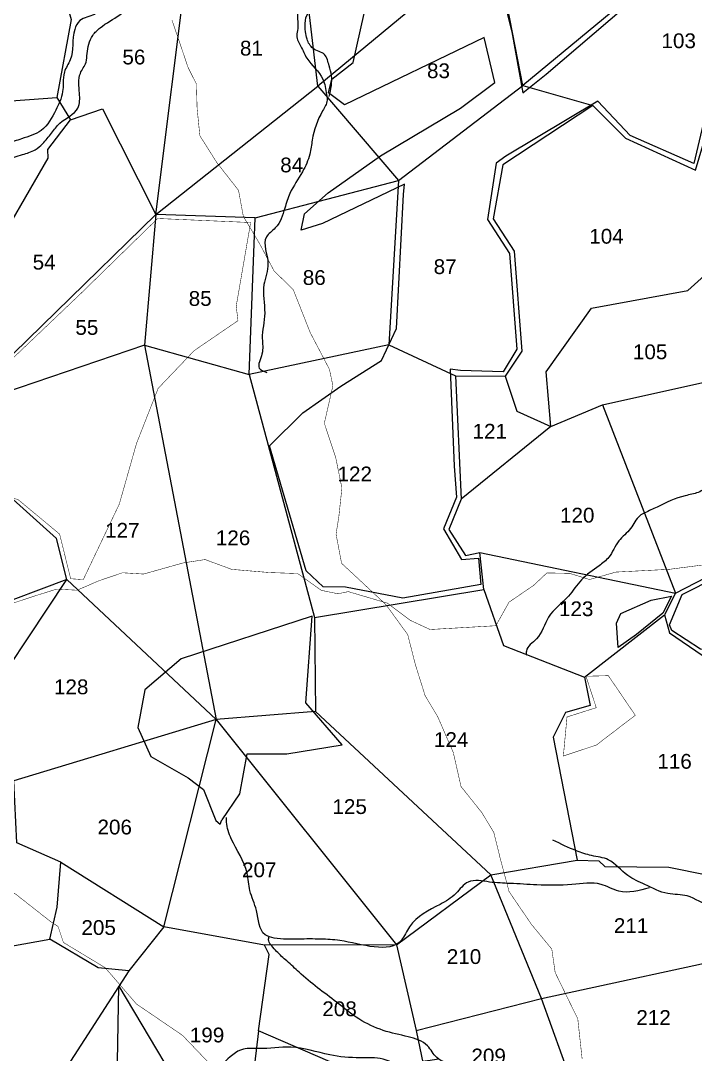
# Model space of a CAD drawing. Header units: feet. Extents: x 762418 to 770948, y 1592332 to 1602959.
# Drawn here: x 766142 to 767511, y 1597911 to 1600009 of the extents above; entities that cross this region are included whole.
import ezdxf
from ezdxf.enums import TextEntityAlignment as Align

# ---------------------------------------------------------------- set-up
doc = ezdxf.new("R2010")
doc.units = ezdxf.units.FT
doc.header["$LTSCALE"] = 15
doc.header["$MEASUREMENT"] = 0
doc.linetypes.add('HIDDEN2', pattern=[0.1875, 0.125, -0.0625])
for name, color, linetype in [('HILL', 17, 'Continuous'), ('PLOT', 7, 'Continuous'), ('PLOT NO', 7, 'Continuous'), ('ROADS', 6, 'Continuous'), ('TANKS-STREAM', 4, 'Continuous')]:
    doc.layers.add(name, color=color, linetype=linetype)
doc.styles.get("Standard").update_dxf_attribs({"font": 'arial.ttf'})

msp = doc.modelspace()

# ---------------------------------------------------------------- linework, layer by layer
at = {"layer": 'HILL'}
for points in [[(767089.3, 1600181.5), (767139, 1599986.3), (767161, 1599863), (767208.9, 1599900.6), (767370.9, 1600039.4)], [(767540.7, 1599857.5), (767508.4, 1599719.1), (767378.8, 1599776.5), (767313.1, 1599846), (767127, 1599734.2), (767107, 1599719.8), (767089.9, 1599605.4), (767134, 1599536.5), (767149, 1599342.2), (767121.2, 1599296.7), (767035.1, 1599298.8), (767013.6, 1599302.1), (767021.9, 1599104.9), (767026.5, 1599042.2), (767000.1, 1598978), (767036.5, 1598915.2), (767071.5, 1598918.1), (767075.8, 1598864.6), (766918, 1598836.8), (766801.4, 1598859.5), (766756.4, 1598860.2), (766721.4, 1598892.3), (766647, 1599145.9), (766714.9, 1599212.9), (766792.1, 1599267.4), (766874.3, 1599319.4), (766905, 1599384.6), (766919.3, 1599656.1), (766920.9, 1599677.6), (766755, 1599597.3), (766711.3, 1599583.7), (766718.3, 1599617.4), (766766.1, 1599659.6), (766872.2, 1599735.1), (767035.1, 1599831.8), (767104.5, 1599884), (767082.9, 1599974.9), (766799.7, 1599838.6), (766767.1, 1599863), (766773.5, 1599890.2), (766816.9, 1599924.5), (766839.5, 1600023.9)], [(766551, 1598386.9), (766586.8, 1598439.5), (766601.9, 1598520.7), (766682.4, 1598520.7), (766795, 1598539.5), (766720.8, 1598624.3), (766734.1, 1598800.7), (766467.9, 1598714.1), (766394.6, 1598650.8), (766380.2, 1598574.5), (766406.2, 1598515.6), (766482.1, 1598471.9), (766513.4, 1598448.7), (766538.4, 1598385.3), (766547.3, 1598378.3), (766550.4, 1598387.1)]]:
    msp.add_lwpolyline(points, dxfattribs=at)
at = {"layer": 'HILL', "lineweight": 0, "transparency": 33554687}
for points in [[(767484.5, 1598844.6), (767555.3, 1598880.4), (767597.3, 1598901.6), (767633.8, 1598862.2), (767713.8, 1598877), (767722.1, 1598799.6), (767619.6, 1598771.1), (767600.4, 1598724.8), (767521.4, 1598733.6), (767463.9, 1598771.6), (767459.1, 1598782.9), (767484.5, 1598844.6)], [(767354.8, 1598736.7), (767351.5, 1598786.1), (767359.9, 1598805.5), (767421.4, 1598832.6), (767462.6, 1598841.2), (767445.2, 1598806.7), (767391.9, 1598763.3), (767354.8, 1598736.7)]]:
    msp.add_lwpolyline(points, dxfattribs=at)
at = {"layer": 'HILL', "lineweight": 0, "transparency": 33554687, "const_width": 1}
msp.add_lwpolyline([(767334.7, 1598679.6), (767389.4, 1598599.2), (767310.4, 1598538.7), (767243.5, 1598516.6), (767250.9, 1598595.8), (767310.2, 1598614.6), (767289.4, 1598678.4), (767334.7, 1598679.6)], dxfattribs=at)
at = {"layer": 'PLOT'}
for points in [[(766416.7, 1599615.6), (766481.2, 1600129.7), (766700.7, 1600259)], [(767103.5, 1600173.1), (766745.4, 1599876), (766700.7, 1600259)], [(767539.6, 1600191), (767161.4, 1599877.4), (767303.5, 1599836.9), (767369.7, 1599770.6), (767511.8, 1599705.8), (767554.1, 1599849.5), (767667.3, 1599883.1), (767652.2, 1599597.2), (767870.8, 1599601.5), (767914.6, 1599869.7)], [(767161.4, 1599877.4), (767103.5, 1600173.1)], [(766227, 1600073.3), (766244.8, 1600011.6), (766215.7, 1599853.5), (766243.5, 1599807.8), (766308.5, 1599830), (766416.7, 1599615.6)], [(766618.2, 1599608.7), (766416.7, 1599615.6), (766745.4, 1599876)], [(766745.4, 1599876), (766909.1, 1599685), (767161.4, 1599877.4)], [(765871.8, 1599806.7), (765916.9, 1599806), (766094.7, 1599844.7), (766215.7, 1599853.5)], [(767303.5, 1599836.9), (767120.7, 1599716.4), (767101.3, 1599607.1), (767143.4, 1599541.4), (767159.2, 1599338.5), (767125.5, 1599287.3), (767149.3, 1599216.7), (767218, 1599185.6), (767208.6, 1599296.2), (767300.7, 1599425.5), (767495.8, 1599461.6), (767550.7, 1599511.1)], [(766076.3, 1599520.5), (766198.4, 1599729.9), (766197.7, 1599747.8), (766243.5, 1599807.8)], [(766889.7, 1599351.4), (766606.2, 1599291), (766618.2, 1599608.7), (766909.1, 1599685)], [(766909.1, 1599685), (766889.7, 1599351.4), (767024.4, 1599288.4), (767125.5, 1599287.3)], [(766011.4, 1599220.4), (766416.7, 1599615.6)], [(766416.7, 1599615.6), (766393.8, 1599350.6), (766011.4, 1599220.4)], [(766393.8, 1599350.6), (766539.3, 1598590.5), (766236.3, 1598875), (766215, 1598958.1), (766126.9, 1599037.2), (766045.2, 1599052.7), (765897.4, 1599044.8)], [(766393.8, 1599350.6), (766606.2, 1599291), (766738.6, 1598797.5), (766740.9, 1598607.1), (766539.3, 1598590.5), (766128.8, 1598465.8), (766065.1, 1598504.3), (766040.2, 1598580.1), (766236.3, 1598875), (766073.7, 1598813.9), (765910, 1598817.5)], [(767024.4, 1599288.4), (767036.1, 1599037.9)], [(767218, 1599185.6), (767322.8, 1599229.1), (767636.3, 1599298.8)], [(767322.8, 1599229.1), (767470.9, 1598847.2), (767595.3, 1598911.3), (767637.4, 1598871.6)], [(767218, 1599185.6), (767036.1, 1599037.9), (767011.4, 1598976.6), (767045, 1598923.3), (767074, 1598929.9), (767470.9, 1598847.2), (767448.6, 1598802.8), (767458.9, 1598766.3), (767525.3, 1598721.5), (767606.4, 1598718.7), (767622.8, 1598765.7), (767724.9, 1598795.7), (767760.3, 1598897.3)], [(766738.6, 1598797.5), (767082, 1598854.4), (767074, 1598929.9)], [(767082, 1598854.4), (767122.3, 1598740.8), (767286.7, 1598676.3), (767448.6, 1598802.8)], [(767286.7, 1598676.3), (767298.1, 1598619.3), (767248.1, 1598605.1), (767222.6, 1598554.7), (767271.4, 1598305.3), (767315.3, 1598303.8), (767327.6, 1598292.1), (767457.3, 1598290.9), (767611.6, 1598259.5), (767609.2, 1598314.5), (767720.9, 1598688.7)], [(766224, 1598300.8), (766432.7, 1598169.9), (766539.3, 1598590.5), (766904.7, 1598133), (767096.2, 1598275), (766740.9, 1598607.1)], [(765103.1, 1597486.1), (765289.8, 1597072.7), (765449.7, 1597152.5), (765459.5, 1597530.9), (765538.9, 1597467.1), (765689.8, 1597505.7), (765695.2, 1597626), (765678.4, 1597678.4), (765728.1, 1597706.6), (765739.6, 1597751.4), (765723.4, 1597828.6), (765740.2, 1597905.8), (765751.4, 1598129.4), (765822.3, 1598106.4), (766076.6, 1598122.1), (766201.9, 1598145), (766216.4, 1598209.7), (766224, 1598300.8), (766134.5, 1598340.4), (766128.8, 1598465.8)], [(767198.9, 1598023.9), (767096.2, 1598275), (767271.4, 1598305.3)], [(766904.7, 1598133), (766637.1, 1598132.6), (766432.7, 1598169.9), (766362.1, 1598080.5), (766299.8, 1598086.8), (766201.9, 1598145)], [(766976.8, 1597806.1), (766624.9, 1597958.5), (766646.9, 1598113.3), (766637.1, 1598132.6)], [(766904.7, 1598133), (766944.9, 1597959.5), (767198.9, 1598023.9)], [(767663.4, 1597900.4), (767262.1, 1597849.8), (767198.9, 1598023.9), (767630.2, 1598117.6)], [(766362.1, 1598080.5), (766208.9, 1597843.7), (765996.8, 1597754.7), (765991.6, 1597761.3), (765939.8, 1597772.5), (765739.6, 1597751.4)], [(766341.4, 1598049.6), (766511.1, 1597764), (766552.9, 1597652.9), (766674.3, 1597338.9), (766496.8, 1597216.1), (766333.3, 1597588), (766231.4, 1597126.7), (766135, 1597160.8), (766102.4, 1597388.1), (766014.5, 1597602.6)], [(766624.9, 1597958.5), (766593.1, 1597691.6), (766552.9, 1597652.9), (766333.3, 1597588), (766341.4, 1598049.6)], [(766944.9, 1597959.5), (766976.8, 1597806.1), (767262.1, 1597849.8)]]:
    msp.add_lwpolyline(points, dxfattribs=at)
at = {"layer": 'ROADS', "linetype": 'HIDDEN2', "ltscale": 10, "const_width": 1}
for points in [[(766449.3, 1600010.7), (766482.2, 1599914), (766499, 1599880.5), (766500.4, 1599830.9), (766506, 1599775.7), (766540.3, 1599721.3), (766584.4, 1599664.9), (766594.2, 1599611.8), (766626.3, 1599558.1), (766656.4, 1599501.5), (766695.5, 1599463.1), (766729.8, 1599376.2), (766768.9, 1599301.5), (766775.9, 1599268), (766758.5, 1599192.2), (766781.6, 1599122.4), (766794.2, 1599060.6), (766787.9, 1599001.9), (766782.3, 1598967), (766793.5, 1598907.7), (766821.4, 1598881.8), (766883.7, 1598823.6), (766927.7, 1598762.9), (766943.4, 1598701.4), (766963, 1598639), (766988.6, 1598596.2), (767020.1, 1598523.7), (767035.9, 1598454.5), (767078.2, 1598401.4), (767102.4, 1598361.3), (767115.6, 1598307.7), (767133.4, 1598241.2), (767178.6, 1598174.9), (767220, 1598124.5), (767226.9, 1598076.8), (767263.4, 1598001.9), (767272.7, 1597983.2), (767281.6, 1597901.4)], [(766018.5, 1599102.4), (766010.2, 1599179.2), (766033.1, 1599235), (766263.9, 1599454.9), (766420.4, 1599607.7), (766609, 1599599.5), (766579.7, 1599429.5), (766583.3, 1599400.3), (766494.5, 1599339.5), (766421.3, 1599262.8), (766377.4, 1599150.9), (766342.6, 1599028.1), (766269.4, 1598874.6), (766243.8, 1598876.4), (766221.5, 1598966.9), (766137.1, 1599037.1), (766052.7, 1599060.2), (766023.1, 1599073.7), (766018.5, 1599102.4)], [(766119.7, 1598824.5), (766177.6, 1598843.5), (766215.4, 1598855.3), (766256.9, 1598853.1), (766300.6, 1598872.1), (766349, 1598888.5), (766391.7, 1598885.9), (766471.7, 1598908.4), (766516.6, 1598915.3), (766570.6, 1598895.4), (766646.5, 1598889), (766704.4, 1598886.9), (766752.4, 1598852.8), (766786.1, 1598845.9), (766807.2, 1598850.2), (766886.5, 1598826.8), (766933.2, 1598791.8), (766973, 1598773.3), (767106.5, 1598781), (767133.3, 1598828.9), (767182.9, 1598862.7), (767210.1, 1598888.2), (767256.3, 1598887.3), (767296.5, 1598874.8), (767350.1, 1598889.9), (767458.6, 1598895.5), (767592.5, 1598912.9)], [(765574.7, 1598705), (765600.1, 1598599.1), (765647, 1598517.4), (765709, 1598458.8), (765747.4, 1598436.3), (765783.5, 1598378.8), (765855.9, 1598352.1), (765916.3, 1598306.4), (765978.9, 1598274.3), (766023.5, 1598267), (766067, 1598265.8), (766132, 1598236.3), (766203.7, 1598180), (766218.4, 1598170.4), (766229.2, 1598138), (766313.9, 1598086.7), (766377.2, 1598013.2), (766470.9, 1597949.3), (766553.3, 1597863.1)]]:
    msp.add_lwpolyline(points, dxfattribs=at)
at = {"layer": 'TANKS-STREAM'}
for points in [[(766768.6, 1599855.5), (766773, 1599897.9), (766768.1, 1599917.6), (766758.9, 1599940.4), (766735.7, 1599952.7), (766723.4, 1599971.9), (766720.4, 1599986.8), (766728.7, 1600028.3), (766758.5, 1600046.6), (766766.4, 1600071.2), (766773.4, 1600091.7), (766784.8, 1600117.6), (766803.2, 1600180.4), (766824.7, 1600210.2), (766824.7, 1600264), (766837.8, 1600312.5), (766844.9, 1600333.5), (766848.8, 1600373.8), (766850.1, 1600393), (766854.1, 1600429.1), (766848.8, 1600462.4), (766817.2, 1600487.3), (766801.5, 1600494.8), (766782.2, 1600509.7), (766749.2, 1600545.3), (766718.1, 1600565), (766692.2, 1600583.8)], [(766096.9, 1599711.5), (766104.1, 1599725.8), (766111.8, 1599728), (766146, 1599737.3), (766171.9, 1599747.3), (766186.8, 1599759.4), (766205, 1599780.8), (766222.1, 1599801.2), (766258.4, 1599832), (766261.7, 1599862.3), (766263.5, 1599902.3), (766275, 1599924.9), (766277.2, 1599942.5), (766288.8, 1599979.4), (766303.7, 1599994.8), (766343.4, 1600021.2), (766398.7, 1600066.2), (766440, 1600102.5), (766455.5, 1600126.8), (766487.4, 1600141.6), (766523.8, 1600184.6), (766534.3, 1600228.1), (766547.6, 1600294.5), (766546, 1600376), (766557, 1600408.5), (766599.5, 1600460.8), (766601.7, 1600488.5), (766639.2, 1600523.2), (766666.7, 1600549.1), (766686.6, 1600566.2), (766690.4, 1600567.8), (766703.7, 1600552.4), (766730.1, 1600528.2), (766745, 1600515), (766772, 1600482.5), (766829.3, 1600444), (766832.6, 1600433.5), (766828.8, 1600413.7), (766824.4, 1600381.8), (766833.3, 1600334.1), (766818.4, 1600295), (766815.6, 1600255.9), (766790.8, 1600208.9), (766766, 1600167), (766770.4, 1600135.6), (766761.1, 1600107.6), (766732.9, 1600049.5), (766705.9, 1600028.6), (766704.8, 1599993.3), (766702.6, 1599979), (766710.9, 1599957), (766723, 1599933.3), (766755.5, 1599890.6), (766763.2, 1599859.3), (766764.3, 1599847.7), (766755, 1599826.2), (766734, 1599767), (766729, 1599738.4), (766714.2, 1599702.6), (766688.8, 1599658.6), (766678.3, 1599628.8), (766659, 1599588.4), (766640.9, 1599570.2), (766644.2, 1599516.3), (766635.9, 1599473.5), (766637.5, 1599415.7), (766632.6, 1599364), (766632, 1599332.6), (766626.5, 1599304), (766642, 1599294.9)], [(766463.4, 1600384.9), (766492.7, 1600359.7), (766511, 1600333.2), (766519.7, 1600310.8), (766514.2, 1600263.7), (766511, 1600236.2), (766504.6, 1600216.1), (766483.1, 1600183.3), (766451, 1600165.5), (766441.9, 1600154.5), (766419, 1600135.8), (766404.3, 1600126.6), (766386.4, 1600106), (766373.6, 1600092.3), (766362.6, 1600083.1), (766347.5, 1600074.5), (766317.2, 1600050), (766292, 1600022.1), (766262.7, 1600009.3), (766252.1, 1599991.4), (766243, 1599929.8), (766231.1, 1599905.1), (766228.8, 1599882.7), (766227.4, 1599865.3), (766221.9, 1599845.2), (766213.7, 1599827.8), (766184.3, 1599786.4), (766144.4, 1599769.5), (766113.3, 1599762.7), (766093.1, 1599762.7), (766083.5, 1599734.3), (766040.7, 1599690.6), (765998.9, 1599610.9), (765983.5, 1599567), (765905.8, 1599478.2), (765852.3, 1599431.3), (765777.2, 1599432), (765736.6, 1599442.9), (765717.7, 1599442.9), (765689, 1599416.4), (765638.8, 1599400.7), (765597.8, 1599418.1), (765544.5, 1599404.7), (765518.4, 1599390.2), (765459.5, 1599330.3), (765434.1, 1599289.3), (765450.8, 1599246), (765475.8, 1599194.1), (765490.7, 1599148.4), (765498.7, 1599125.2), (765487.4, 1599068.8), (765466.7, 1599043.8), (765442.4, 1599019.2), (765417.3, 1598987.5), (765383.9, 1598968.2), (765341.1, 1598944), (765312.7, 1598920.5), (765275.4, 1598902.1), (765244.5, 1598884.3), (765228.9, 1598861.1), (765227.1, 1598806.2), (765231, 1598753.2), (765257.9, 1598703.2), (765289.1, 1598647.6), (765309.8, 1598618.6), (765342.1, 1598576.4), (765363.5, 1598535.8), (765381, 1598496.1), (765376.3, 1598470), (765359.9, 1598435.1), (765330.9, 1598388.7), (765301.9, 1598365.1), (765280.4, 1598337.9), (765246.3, 1598294.7), (765216.2, 1598272.9), (765193.6, 1598232.1), (765163.5, 1598208.2), (765161.7, 1598175.2), (765179.1, 1598152), (765163.5, 1598111.2), (765153.3, 1598092.7), (765119.9, 1598094.5)], [(768152, 1599355.2), (768112, 1599340.7), (768096.7, 1599329.6), (768066, 1599307.5), (768032.8, 1599281.1), (768009.8, 1599258.1), (767970.6, 1599216.5), (767924.6, 1599179), (767907.5, 1599166.3), (767893.9, 1599146.7), (767879.4, 1599136.5), (767876.9, 1599147.5), (767868.3, 1599154.3), (767849.6, 1599136.5), (767827.5, 1599129.7), (767818.1, 1599117.8), (767791.7, 1599109.2), (767772.9, 1599105), (767736.3, 1599103.3), (767699.7, 1599097.3), (767670.7, 1599095.6), (767630.7, 1599105), (767623, 1599105.8), (767598.8, 1599094.3), (767569.8, 1599077.3), (767540.8, 1599064.5), (767517, 1599051.7), (767490.6, 1599044.9), (767433.5, 1599022), (767408.8, 1599010.1), (767398.6, 1599004.1), (767379.8, 1598978.6), (767356, 1598953), (767335.5, 1598919.9), (767315.9, 1598902.8), (767280.1, 1598873.9), (767253.6, 1598841), (767213.6, 1598798.5), (767188.9, 1598754.2), (767168.4, 1598729.6), (767168.4, 1598721.1)], [(767418.5, 1598249.1), (767355.7, 1598242.3), (767320, 1598255.8), (767261, 1598255.8), (767189.5, 1598254.9), (767135.4, 1598257.8), (767093.9, 1598260.7), (767050.4, 1598260.7), (767025.3, 1598237.5), (766993.4, 1598215.3), (766931.5, 1598169.9), (766915.1, 1598142.9), (766790.1, 1598141.9), (766751.5, 1598144.8), (766706, 1598144.8), (766656.8, 1598146.8), (766638.4, 1598153.5), (766621, 1598202.7), (766607.5, 1598243.3), (766601.7, 1598279), (766569.8, 1598348.5), (766560.1, 1598382.2), (766560.1, 1598391.9)], [(767823.5, 1598214.1), (767759.8, 1598198.6), (767733.7, 1598193.8), (767698.9, 1598169.7), (767687.3, 1598164.9), (767659.3, 1598177.4), (767633.2, 1598193.8), (767583, 1598215), (767542.4, 1598213.1), (767495, 1598232.4), (767455.4, 1598237.2), (767409, 1598255.6), (767374.2, 1598273.9), (767334.6, 1598305.8), (767300.8, 1598314.4), (767269.9, 1598324.1), (767222.4, 1598345.6)], [(768076.7, 1597955.8), (768010.6, 1597955.1), (767988.3, 1597959.7), (767958.4, 1597954.3), (767895.4, 1597952.8), (767824.7, 1597947.4), (767789.3, 1597927.4), (767744.8, 1597909), (767701.7, 1597902.1), (767635.6, 1597889.8), (767594.1, 1597866), (767530.4, 1597849.9), (767438, 1597828.2), (767401.1, 1597817.5), (767341.9, 1597807.5), (767306.6, 1597783), (767282.8, 1597776.8), (767251.3, 1597783.7), (767154, 1597822.9), (767103.2, 1597852.9), (767067.1, 1597859), (767024.9, 1597885.9), (766986.5, 1597904.3), (766968, 1597928.1), (766928.8, 1597946.5), (766878.1, 1597959.5), (766828.8, 1597982.7), (766783.5, 1598016.5), (766707.3, 1598077.4), (766682.7, 1598100.4), (766671.9, 1598109.7), (766651.9, 1598131.1), (766645.8, 1598141.1), (766645.8, 1598148.8)], [(766990.5, 1597901), (766973, 1597898.1), (766953.5, 1597895.2), (766910.7, 1597890.3), (766877.6, 1597901), (766830.8, 1597903.9), (766769.5, 1597909.8), (766690.6, 1597925.3), (766625.4, 1597922.4), (766594.3, 1597921.4), (766513.5, 1597868), (766467.7, 1597878.7), (766395.7, 1597846.6), (766369.4, 1597797.9), (766348, 1597790.2)]]:
    msp.add_spline(points, degree=3, dxfattribs=at)

# ---------------------------------------------------------------- texts
at = {"layer": 'PLOT NO'}
for s, p in [('103', (767477.5, 1599968.5)), ('56', (766372.1, 1599935.5)), ('81', (766610.6, 1599953.5)), ('83', (766990.1, 1599907.6)), ('84', (766692.3, 1599716.4)), ('104', (767331, 1599571.6)), ('54', (766190, 1599519)), ('87', (767003.6, 1599509.9)), ('86', (766738.1, 1599487.8)), ('85', (766506.6, 1599445.3)), ('55', (766276.7, 1599386.5)), ('105', (767419.5, 1599337)), ('121', (767094.2, 1599175.8)), ('122', (766820.2, 1599089.1)), ('120', (767271.6, 1599005.4)), ('127', (766348.7, 1598974.7)), ('126', (766573.3, 1598959.4)), ('123', (767269.5, 1598815.4)), ('128', (766244.9, 1598656.9)), ('124', (767015.8, 1598549.8)), ('116', (767469.1, 1598505.7)), ('125', (766809.9, 1598413.8)), ('206', (766333.2, 1598372.3)), ('207', (766626.5, 1598285.5)), ('211', (767380.9, 1598172.2)), ('205', (766300.6, 1598168.3)), ('210', (767041.9, 1598109.3)), ('208', (766789.4, 1598003.4)), ('212', (767426.5, 1597985.6)), ('199', (766520.6, 1597950.1)), ('209', (767091.9, 1597907.5))]:
    msp.add_text(s, height=30, dxfattribs=at).set_placement(p, align=Align.MIDDLE_CENTER)

doc.saveas('drawing.dxf')
